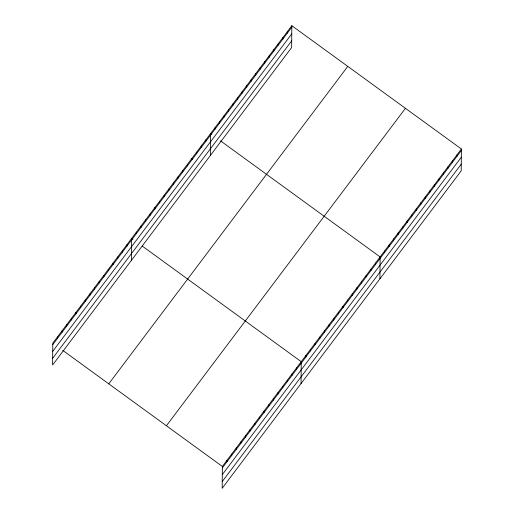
<?xml version="1.0" encoding="UTF-8"?>
<svg xmlns="http://www.w3.org/2000/svg" width="514" height="514" viewBox="0 0 514 514"><rect width="100%" height="100%" fill="white"/><g stroke="black" fill="none" stroke-linecap="round" stroke-linejoin="round"><path stroke-width="0.77" d="M57.427 338.456L57.44 336.978M62.065 332.295L62.078 330.817M66.704 326.133L66.717 324.655M71.343 319.971L71.356 318.494M75.982 313.81L75.995 312.332M80.621 307.642L80.634 306.171M85.266 301.48L85.279 300.009M89.905 295.319L89.918 293.847M94.544 289.157L94.557 287.686M99.183 282.996L99.196 281.524M103.822 276.834L103.834 275.363M108.467 270.672L108.48 269.201M113.106 264.511L113.119 263.033M117.745 258.349L117.757 256.871M122.383 252.188L122.396 250.71M127.022 246.026L127.035 244.548M131.488 260.238L131.674 238.387L132.92 239.293M136.306 233.697L136.319 232.225M140.945 227.535L140.958 226.064M145.584 221.373L145.597 219.902M150.223 215.212L150.236 213.74M154.862 209.05L154.875 207.579M159.507 202.889L159.52 201.417M164.146 196.727L164.159 195.249M168.785 190.566L168.798 189.088M173.424 184.404L173.436 182.926M178.062 178.242L178.075 176.765M182.701 172.081L182.714 170.603M187.347 165.913L187.359 164.441M191.985 159.751L191.998 158.28M196.624 153.59L196.637 152.118M201.263 147.428L201.276 145.957M205.902 141.266L205.915 139.795M210.367 155.485L210.554 133.634L211.8 134.533M215.058 129.11L215.07 127.633M219.574 123.109L219.587 121.638M224.091 117.115L224.104 115.644M461.392 149.002L222.363 466.449L222.17 488.3L461.206 170.854L461.392 149.002L291.83 25.7L52.794 343.146L52.608 364.998L291.637 47.551L291.83 25.7M228.601 111.12L228.614 109.649M226.989 461.758L227.002 460.287M233.118 105.126L233.131 103.648M231.628 455.597L231.641 454.125M237.635 99.125L237.648 97.654M236.273 449.435L236.286 447.964M242.152 93.13L242.165 91.659M240.912 443.274L240.925 441.796M246.662 87.136L246.675 85.665M245.551 437.112L245.563 435.634M251.179 81.141L251.192 79.664M250.189 430.95L250.202 429.473M255.696 75.14L255.709 73.669M254.828 424.789L254.841 423.311M260.206 69.146L260.219 67.675M259.474 418.621L259.486 417.15M264.723 63.151L264.736 61.68M264.112 412.459L264.125 410.988M269.24 57.157L269.252 55.679M268.751 406.298L268.764 404.826M273.756 51.156L273.769 49.685M273.39 400.136L273.403 398.665M278.267 45.161L278.28 43.69M278.029 393.975L278.042 392.503M282.784 39.167L282.796 37.695M282.668 387.813L282.681 386.342M287.3 33.172L287.313 31.695M287.313 381.651L287.326 380.18M291.952 375.49L291.965 374.012M296.591 369.328L296.604 367.851M301.05 383.54L301.243 361.689L142.249 246.071M305.869 357.005L305.881 355.527M310.514 350.844L310.527 349.366M315.153 344.676L315.166 343.204M319.792 338.514L319.804 337.043M324.43 332.352L324.443 330.881M329.069 326.191L329.082 324.719M333.708 320.029L333.721 318.558M338.353 313.868L338.366 312.396M342.992 307.706L343.005 306.228M347.631 301.545L347.644 300.067M352.27 295.383L352.283 293.905M356.909 289.221L356.922 287.744M361.548 283.06L361.56 281.582M366.193 276.892L366.206 275.42M370.832 270.73L370.845 269.259M375.471 264.569L375.483 263.097M379.936 278.787L380.122 256.936L220.506 140.862M384.626 252.413L384.639 250.941M389.143 246.418L389.156 244.94M393.653 240.417L393.666 238.946M398.17 234.423L398.183 232.951M402.687 228.428L402.7 226.95M407.204 222.433L407.216 220.956M411.714 216.433L411.727 214.961M416.231 210.438L416.244 208.967M420.748 204.443L420.76 202.966M425.258 198.449L425.271 196.971M429.775 192.448L429.788 190.977M434.291 186.453L434.304 184.982M438.808 180.459L438.821 178.981M443.319 174.464L443.331 172.987M447.835 168.463L447.848 166.992M452.352 162.469L452.365 160.998M456.869 156.474L456.882 154.997M52.781 344.618L291.817 27.171M52.724 351.345L291.753 33.898M52.666 358.271L291.695 40.831M108.756 383.836L347.785 66.39M166.407 425.759L405.437 108.313M222.35 467.92L461.379 150.48M222.292 474.647L461.321 157.2M222.234 481.573L461.264 164.133M62.747 350.375L222.363 466.449"/></g></svg>
